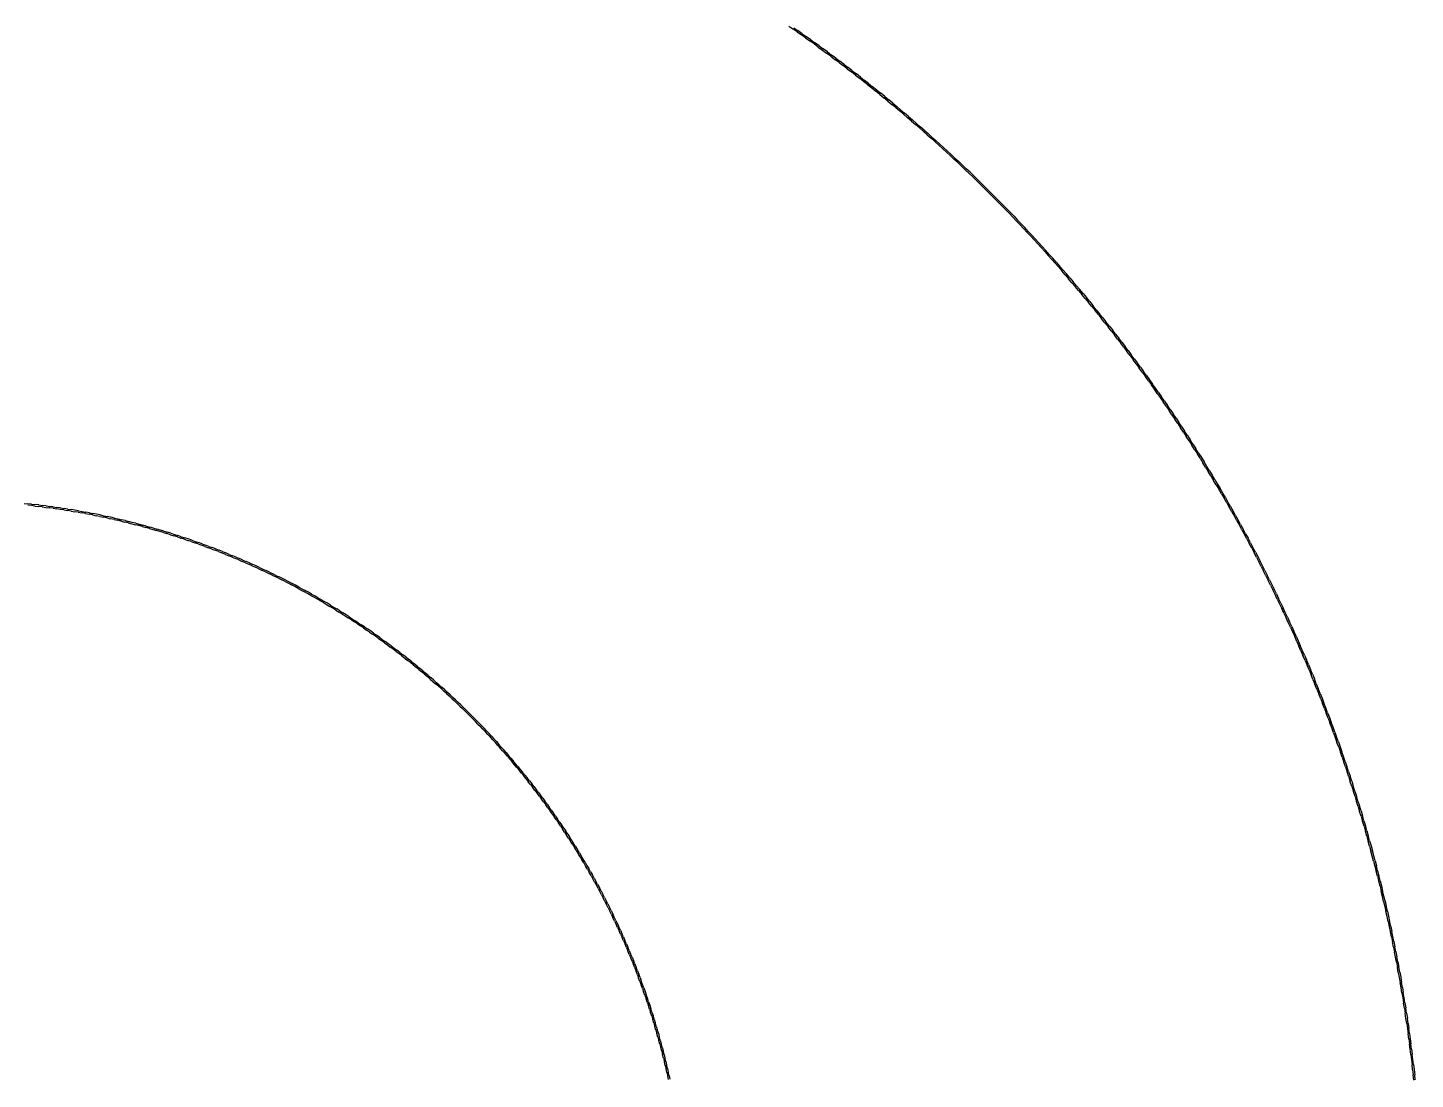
# Model space of a CAD drawing. Header units: metres. Extents: x 0.2 to 42.3, y 0.9 to 39.
# Drawn here: x 39.073 to 39.828, y 21.714 to 22.286 of the extents above; entities that cross this region are included whole.
import ezdxf

# ---------------------------------------------------------------- set-up
doc = ezdxf.new("R2010")
doc.units = ezdxf.units.M
doc.layers.add('BSA_MATERIAL_SECTION', color=7, linetype='Continuous')

msp = doc.modelspace()

# ---------------------------------------------------------------- linework, layer by layer
at = {"layer": 'BSA_MATERIAL_SECTION'}
for p, q in [((39.48715, 22.28655), (39.48947, 22.28494)), ((39.49178, 22.28333), (39.48947, 22.28494)), ((39.48992, 22.2856), (39.49224, 22.28398)), ((39.49178, 22.28333), (39.49408, 22.2817)), ((39.49454, 22.28235), (39.49224, 22.28398)), ((39.49637, 22.28007), (39.49408, 22.2817)), ((39.49454, 22.28235), (39.49684, 22.28072)), ((39.49637, 22.28007), (39.49866, 22.27843)), ((39.49913, 22.27908), (39.49684, 22.28072)), ((39.50095, 22.27678), (39.49866, 22.27843)), ((39.49913, 22.27908), (39.50142, 22.27743)), ((39.50323, 22.27512), (39.50095, 22.27678)), ((39.5037, 22.27577), (39.50142, 22.27743)), ((39.50323, 22.27512), (39.5055, 22.27346)), ((39.5037, 22.27577), (39.50598, 22.2741)), ((39.5055, 22.27346), (39.50777, 22.27178)), ((39.50824, 22.27243), (39.50598, 22.2741)), ((39.50824, 22.27243), (39.51051, 22.27075)), ((39.51003, 22.27011), (39.50777, 22.27178)), ((39.51003, 22.27011), (39.51228, 22.26841)), ((39.51276, 22.26905), (39.51051, 22.27075)), ((39.51453, 22.26672), (39.51228, 22.26841)), ((39.51276, 22.26905), (39.51502, 22.26736)), ((39.51453, 22.26672), (39.51677, 22.26501)), ((39.51726, 22.26565), (39.51502, 22.26736)), ((39.51902, 22.2633), (39.51677, 22.26501)), ((39.51726, 22.26565), (39.5195, 22.26394)), ((39.51902, 22.2633), (39.52124, 22.26158)), ((39.52173, 22.26221), (39.5195, 22.26394)), ((39.52347, 22.25985), (39.52124, 22.26158)), ((39.52173, 22.26221), (39.52396, 22.26049)), ((39.52347, 22.25985), (39.52569, 22.25811)), ((39.52618, 22.25874), (39.52396, 22.26049)), ((39.5279, 22.25637), (39.52569, 22.25811)), ((39.52618, 22.25874), (39.5284, 22.257)), ((39.53011, 22.25462), (39.5279, 22.25637)), ((39.53061, 22.25524), (39.5284, 22.257)), ((39.53011, 22.25462), (39.53231, 22.25286)), ((39.53061, 22.25524), (39.53281, 22.25349)), ((39.53231, 22.25286), (39.5345, 22.25109)), ((39.53501, 22.25171), (39.53281, 22.25349)), ((39.53669, 22.24932), (39.5345, 22.25109)), ((39.53501, 22.25171), (39.5372, 22.24994)), ((39.53938, 22.24815), (39.5372, 22.24994)), ((39.53669, 22.24932), (39.53887, 22.24753)), ((39.54105, 22.24575), (39.53887, 22.24753)), ((39.53938, 22.24815), (39.54156, 22.24636)), ((39.54105, 22.24575), (39.54322, 22.24395)), ((39.54373, 22.24456), (39.54156, 22.24636)), ((39.54538, 22.24214), (39.54322, 22.24395)), ((39.54373, 22.24456), (39.5459, 22.24276)), ((39.54538, 22.24214), (39.54754, 22.24033)), ((39.54805, 22.24094), (39.5459, 22.24276)), ((39.54969, 22.23851), (39.54754, 22.24033)), ((39.54805, 22.24094), (39.55021, 22.23912)), ((39.54969, 22.23851), (39.55183, 22.23668)), ((39.55235, 22.23729), (39.55021, 22.23912)), ((39.55397, 22.23485), (39.55183, 22.23668)), ((39.55235, 22.23729), (39.55449, 22.23545)), ((39.55397, 22.23485), (39.5561, 22.233)), ((39.55662, 22.2336), (39.55449, 22.23545)), ((39.55823, 22.23115), (39.5561, 22.233)), ((39.55662, 22.2336), (39.55875, 22.23175)), ((39.55823, 22.23115), (39.56034, 22.22929)), ((39.56087, 22.22989), (39.55875, 22.23175)), ((39.56246, 22.22743), (39.56034, 22.22929)), ((39.56087, 22.22989), (39.56299, 22.22803)), ((39.56246, 22.22743), (39.56456, 22.22555)), ((39.56509, 22.22615), (39.56299, 22.22803)), ((39.56666, 22.22367), (39.56456, 22.22555)), ((39.56509, 22.22615), (39.56719, 22.22427)), ((39.56666, 22.22367), (39.56875, 22.22178)), ((39.56928, 22.22237), (39.56719, 22.22427)), ((39.57083, 22.21989), (39.56875, 22.22178)), ((39.56928, 22.22237), (39.57137, 22.22048)), ((39.57083, 22.21989), (39.57291, 22.21798)), ((39.57345, 22.21857), (39.57137, 22.22048)), ((39.57498, 22.21608), (39.57291, 22.21798)), ((39.57345, 22.21857), (39.57553, 22.21666)), ((39.57498, 22.21608), (39.57705, 22.21416)), ((39.57759, 22.21474), (39.57553, 22.21666)), ((39.57911, 22.21224), (39.57705, 22.21416)), ((39.57759, 22.21474), (39.57965, 22.21282)), ((39.57911, 22.21224), (39.58115, 22.2103)), ((39.5817, 22.21088), (39.57965, 22.21282)), ((39.5832, 22.20836), (39.58115, 22.2103)), ((39.5817, 22.21088), (39.58375, 22.20894)), ((39.5832, 22.20836), (39.58524, 22.20641)), ((39.58579, 22.20699), (39.58375, 22.20894)), ((39.58727, 22.20447), (39.58524, 22.20641)), ((39.58579, 22.20699), (39.58783, 22.20504)), ((39.58727, 22.20447), (39.58929, 22.2025)), ((39.58985, 22.20307), (39.58783, 22.20504)), ((39.59131, 22.20054), (39.58929, 22.2025)), ((39.58985, 22.20307), (39.59187, 22.20111)), ((39.59131, 22.20054), (39.59332, 22.19856)), ((39.59388, 22.19913), (39.59187, 22.20111)), ((39.59532, 22.19658), (39.59332, 22.19856)), ((39.59388, 22.19913), (39.59589, 22.19715)), ((39.59788, 22.19515), (39.59589, 22.19715)), ((39.59532, 22.19658), (39.59732, 22.19459)), ((39.59931, 22.1926), (39.59732, 22.19459)), ((39.59788, 22.19515), (39.59988, 22.19316)), ((39.59931, 22.1926), (39.60129, 22.19059)), ((39.60186, 22.19115), (39.59988, 22.19316)), ((39.60326, 22.18858), (39.60129, 22.19059)), ((39.60186, 22.19115), (39.60384, 22.18914)), ((39.60326, 22.18858), (39.60523, 22.18656)), ((39.6058, 22.18712), (39.60384, 22.18914)), ((39.60719, 22.18454), (39.60523, 22.18656)), ((39.6058, 22.18712), (39.60777, 22.1851)), ((39.60719, 22.18454), (39.60914, 22.18251)), ((39.60972, 22.18306), (39.60777, 22.1851)), ((39.61109, 22.18048), (39.60914, 22.18251)), ((39.60972, 22.18306), (39.61167, 22.18103)), ((39.61109, 22.18048), (39.61303, 22.17843)), ((39.61361, 22.17898), (39.61167, 22.18103)), ((39.61496, 22.17638), (39.61303, 22.17843)), ((39.61361, 22.17898), (39.61555, 22.17693)), ((39.61688, 22.17432), (39.61496, 22.17638)), ((39.61747, 22.17486), (39.61555, 22.17693)), ((39.61688, 22.17432), (39.6188, 22.17226)), ((39.61747, 22.17486), (39.61939, 22.1728)), ((39.6188, 22.17226), (39.62071, 22.17018)), ((39.6213, 22.17072), (39.61939, 22.1728)), ((39.62262, 22.16811), (39.62071, 22.17018)), ((39.6213, 22.17072), (39.62321, 22.16865)), ((39.62262, 22.16811), (39.62451, 22.16602)), ((39.6251, 22.16656), (39.62321, 22.16865)), ((39.6264, 22.16393), (39.62451, 22.16602)), ((39.6251, 22.16656), (39.627, 22.16447)), ((39.6264, 22.16393), (39.62828, 22.16183)), ((39.62887, 22.16236), (39.627, 22.16447)), ((39.63015, 22.15973), (39.62828, 22.16183)), ((39.62887, 22.16236), (39.63075, 22.16026)), ((39.63015, 22.15973), (39.63202, 22.15761)), ((39.63262, 22.15814), (39.63075, 22.16026)), ((39.63388, 22.1555), (39.63202, 22.15761)), ((39.63262, 22.15814), (39.63448, 22.15603)), ((39.63388, 22.1555), (39.63573, 22.15337)), ((39.63633, 22.1539), (39.63448, 22.15603)), ((39.63757, 22.15124), (39.63573, 22.15337)), ((39.63633, 22.1539), (39.63818, 22.15177)), ((39.64001, 22.14962), (39.63818, 22.15177)), ((39.63757, 22.15124), (39.63941, 22.1491)), ((39.64124, 22.14696), (39.63941, 22.1491)), ((39.64001, 22.14962), (39.64185, 22.14748)), ((39.64124, 22.14696), (39.64305, 22.14481)), ((39.64367, 22.14533), (39.64185, 22.14748)), ((39.64487, 22.14266), (39.64305, 22.14481)), ((39.64367, 22.14533), (39.64548, 22.14317)), ((39.64487, 22.14266), (39.64667, 22.14049)), ((39.64729, 22.141), (39.64548, 22.14317)), ((39.64847, 22.13832), (39.64667, 22.14049)), ((39.64729, 22.141), (39.64909, 22.13883)), ((39.64847, 22.13832), (39.65026, 22.13615)), ((39.65088, 22.13665), (39.64909, 22.13883)), ((39.65088, 22.13665), (39.65267, 22.13447)), ((39.65205, 22.13397), (39.65026, 22.13615)), ((39.65205, 22.13397), (39.65382, 22.13178)), ((39.65444, 22.13228), (39.65267, 22.13447)), ((39.65559, 22.12958), (39.65382, 22.13178)), ((39.65444, 22.13228), (39.65621, 22.13008)), ((39.65559, 22.12958), (39.65735, 22.12738)), ((39.65797, 22.12788), (39.65621, 22.13008)), ((39.6591, 22.12518), (39.65735, 22.12738)), ((39.65797, 22.12788), (39.65973, 22.12567)), ((39.6591, 22.12518), (39.66084, 22.12296)), ((39.66147, 22.12345), (39.65973, 22.12567)), ((39.66258, 22.12074), (39.66084, 22.12296)), ((39.66147, 22.12345), (39.66321, 22.12124)), ((39.66258, 22.12074), (39.66431, 22.11852)), ((39.66494, 22.11901), (39.66321, 22.12124)), ((39.66603, 22.11629), (39.66431, 22.11852)), ((39.66494, 22.11901), (39.66666, 22.11678)), ((39.66603, 22.11629), (39.66774, 22.11405)), ((39.66837, 22.11453), (39.66666, 22.11678)), ((39.66945, 22.11181), (39.66774, 22.11405)), ((39.66837, 22.11453), (39.67009, 22.11229)), ((39.66945, 22.11181), (39.67114, 22.10955)), ((39.67178, 22.11004), (39.67009, 22.11229)), ((39.67283, 22.1073), (39.67114, 22.10955)), ((39.67178, 22.11004), (39.67347, 22.10778)), ((39.67283, 22.1073), (39.67451, 22.10504)), ((39.67515, 22.10551), (39.67347, 22.10778)), ((39.67619, 22.10277), (39.67451, 22.10504)), ((39.67515, 22.10551), (39.67683, 22.10325)), ((39.67619, 22.10277), (39.67785, 22.1005)), ((39.67849, 22.10097), (39.67683, 22.10325)), ((39.67951, 22.09822), (39.67785, 22.1005)), ((39.67849, 22.10097), (39.68016, 22.09869)), ((39.67951, 22.09822), (39.68115, 22.09593)), ((39.6818, 22.0964), (39.68016, 22.09869)), ((39.6828, 22.09365), (39.68115, 22.09593)), ((39.6818, 22.0964), (39.68345, 22.09411)), ((39.6828, 22.09365), (39.68443, 22.09135)), ((39.68345, 22.09411), (39.68508, 22.09181)), ((39.68606, 22.08905), (39.68443, 22.09135)), ((39.68671, 22.08951), (39.68508, 22.09181)), ((39.68767, 22.08674), (39.68606, 22.08905)), ((39.68832, 22.0872), (39.68671, 22.08951)), ((39.68767, 22.08674), (39.68928, 22.08443)), ((39.68832, 22.0872), (39.68994, 22.08488)), ((39.68928, 22.08443), (39.69088, 22.08211)), ((39.69154, 22.08256), (39.68994, 22.08488)), ((39.69247, 22.07978), (39.69088, 22.08211)), ((39.69154, 22.08256), (39.69313, 22.08023)), ((39.69247, 22.07978), (39.69405, 22.07745)), ((39.69472, 22.0779), (39.69313, 22.08023)), ((39.69563, 22.07512), (39.69405, 22.07745)), ((39.69472, 22.0779), (39.6963, 22.07556)), ((39.69563, 22.07512), (39.6972, 22.07277)), ((39.69786, 22.07322), (39.6963, 22.07556)), ((39.69876, 22.07043), (39.6972, 22.07277)), ((39.69786, 22.07322), (39.69943, 22.07087)), ((39.69876, 22.07043), (39.70031, 22.06807)), ((39.70097, 22.06851), (39.69943, 22.07087)), ((39.70185, 22.06572), (39.70031, 22.06807)), ((39.70097, 22.06851), (39.70252, 22.06616)), ((39.70185, 22.06572), (39.70338, 22.06335)), ((39.70405, 22.06379), (39.70252, 22.06616)), ((39.70491, 22.06099), (39.70338, 22.06335)), ((39.70405, 22.06379), (39.70559, 22.06142)), ((39.7071, 22.05904), (39.70559, 22.06142)), ((39.70491, 22.06099), (39.70643, 22.05861)), ((39.70794, 22.05623), (39.70643, 22.05861)), ((39.7071, 22.05904), (39.70862, 22.05666)), ((39.70794, 22.05623), (39.70944, 22.05385)), ((39.71011, 22.05427), (39.70862, 22.05666)), ((39.71093, 22.05146), (39.70944, 22.05385)), ((39.71011, 22.05427), (39.71161, 22.05188)), ((39.71093, 22.05146), (39.71241, 22.04906)), ((39.71161, 22.05188), (39.71309, 22.04948)), ((39.71389, 22.04666), (39.71241, 22.04906)), ((39.71458, 22.04708), (39.71309, 22.04948)), ((39.71389, 22.04666), (39.71536, 22.04426)), ((39.71604, 22.04467), (39.71458, 22.04708)), ((39.71682, 22.04185), (39.71536, 22.04426)), ((39.71604, 22.04467), (39.7175, 22.04226)), ((39.71682, 22.04185), (39.71826, 22.03943)), ((39.71895, 22.03984), (39.7175, 22.04226)), ((39.71971, 22.03701), (39.71826, 22.03943)), ((39.71895, 22.03984), (39.7204, 22.03742)), ((39.71971, 22.03701), (39.72114, 22.03458)), ((39.7204, 22.03742), (39.72183, 22.03499)), ((39.72257, 22.03216), (39.72114, 22.03458)), ((39.72326, 22.03256), (39.72183, 22.03499)), ((39.72257, 22.03216), (39.72398, 22.02972)), ((39.72467, 22.03012), (39.72326, 22.03256)), ((39.07134, 22.02693), (39.07331, 22.02672)), ((39.0752, 22.02572), (39.07323, 22.02593)), ((39.07529, 22.02652), (39.07331, 22.02672)), ((39.07717, 22.0255), (39.0752, 22.02572)), ((39.07529, 22.02652), (39.07727, 22.02629)), ((39.07717, 22.0255), (39.07915, 22.02527)), ((39.07924, 22.02606), (39.07727, 22.02629)), ((39.08111, 22.02502), (39.07915, 22.02527)), ((39.07924, 22.02606), (39.08121, 22.02582)), ((39.08111, 22.02502), (39.08308, 22.02478)), ((39.08319, 22.02557), (39.08121, 22.02582)), ((39.08308, 22.02478), (39.08505, 22.02451)), ((39.08319, 22.02557), (39.08516, 22.0253)), ((39.08702, 22.02425), (39.08505, 22.02451)), ((39.08713, 22.02504), (39.08516, 22.0253)), ((39.08702, 22.02425), (39.08898, 22.02396)), ((39.08713, 22.02504), (39.0891, 22.02475)), ((39.09094, 22.02368), (39.08898, 22.02396)), ((39.09106, 22.02447), (39.0891, 22.02475)), ((39.09291, 22.02337), (39.09094, 22.02368)), ((39.09106, 22.02447), (39.09303, 22.02416)), ((39.09291, 22.02337), (39.09487, 22.02307)), ((39.09499, 22.02386), (39.09303, 22.02416)), ((39.09499, 22.02386), (39.09695, 22.02353)), ((39.09892, 22.02321), (39.09695, 22.02353)), ((39.72539, 22.02728), (39.72398, 22.02972)), ((39.72467, 22.03012), (39.72608, 22.02768)), ((39.72539, 22.02728), (39.72679, 22.02483)), ((39.72748, 22.02523), (39.72608, 22.02768)), ((39.72818, 22.02238), (39.72679, 22.02483)), ((39.72748, 22.02523), (39.72888, 22.02278)), ((39.09682, 22.02274), (39.09487, 22.02307)), ((39.09682, 22.02274), (39.09878, 22.02242)), ((39.10074, 22.02207), (39.09878, 22.02242)), ((39.10087, 22.02286), (39.09892, 22.02321)), ((39.10074, 22.02207), (39.10269, 22.02173)), ((39.10087, 22.02286), (39.10283, 22.02252)), ((39.10464, 22.02137), (39.10269, 22.02173)), ((39.10283, 22.02252), (39.10479, 22.02216)), ((39.10464, 22.02137), (39.10659, 22.02101)), ((39.10674, 22.02179), (39.10479, 22.02216)), ((39.10854, 22.02062), (39.10659, 22.02101)), ((39.10674, 22.02179), (39.10869, 22.02141)), ((39.10854, 22.02062), (39.11049, 22.02024)), ((39.11064, 22.02103), (39.10869, 22.02141)), ((39.11243, 22.01984), (39.11049, 22.02024)), ((39.11259, 22.02062), (39.11064, 22.02103)), ((39.11243, 22.01984), (39.11437, 22.01944)), ((39.11259, 22.02062), (39.11454, 22.02022)), ((39.11631, 22.01902), (39.11437, 22.01944)), ((39.11454, 22.02022), (39.11648, 22.0198)), ((39.11631, 22.01902), (39.11825, 22.0186)), ((39.11843, 22.01938), (39.11648, 22.0198)), ((39.12019, 22.01816), (39.11825, 22.0186)), ((39.12036, 22.01894), (39.11843, 22.01938)), ((39.12019, 22.01816), (39.12212, 22.01772)), ((39.12036, 22.01894), (39.1223, 22.01849)), ((39.12405, 22.01726), (39.12212, 22.01772)), ((39.1223, 22.01849), (39.12424, 22.01803)), ((39.12405, 22.01726), (39.12598, 22.0168)), ((39.12617, 22.01757), (39.12424, 22.01803)), ((39.12791, 22.01632), (39.12598, 22.0168)), ((39.12617, 22.01757), (39.1281, 22.01709)), ((39.12791, 22.01632), (39.12983, 22.01584)), ((39.13003, 22.01662), (39.1281, 22.01709)), ((39.12983, 22.01584), (39.13175, 22.01534)), ((39.13196, 22.01612), (39.13003, 22.01662)), ((39.13196, 22.01612), (39.13388, 22.01562)), ((39.72818, 22.02238), (39.72956, 22.01992)), ((39.73026, 22.02031), (39.72888, 22.02278)), ((39.73093, 22.01747), (39.72956, 22.01992)), ((39.73026, 22.02031), (39.73163, 22.01785)), ((39.73093, 22.01747), (39.73229, 22.015)), ((39.73299, 22.01538), (39.73163, 22.01785)), ((39.13368, 22.01484), (39.13175, 22.01534)), ((39.13559, 22.01433), (39.13368, 22.01484)), ((39.13388, 22.01562), (39.1358, 22.0151)), ((39.13559, 22.01433), (39.13751, 22.01381)), ((39.13772, 22.01458), (39.1358, 22.0151)), ((39.13942, 22.01327), (39.13751, 22.01381)), ((39.13772, 22.01458), (39.13963, 22.01405)), ((39.13942, 22.01327), (39.14133, 22.01274)), ((39.14155, 22.01351), (39.13963, 22.01405)), ((39.14133, 22.01274), (39.14323, 22.01218)), ((39.14155, 22.01351), (39.14346, 22.01295)), ((39.14514, 22.01163), (39.14323, 22.01218)), ((39.14537, 22.0124), (39.14346, 22.01295)), ((39.14704, 22.01106), (39.14514, 22.01163)), ((39.14727, 22.01182), (39.14537, 22.0124)), ((39.14704, 22.01106), (39.14894, 22.01048)), ((39.14727, 22.01182), (39.14917, 22.01125)), ((39.15083, 22.00989), (39.14894, 22.01048)), ((39.15107, 22.01065), (39.14917, 22.01125)), ((39.15083, 22.00989), (39.15273, 22.0093)), ((39.15107, 22.01065), (39.15297, 22.01006)), ((39.15461, 22.00869), (39.15273, 22.0093)), ((39.15297, 22.01006), (39.15486, 22.00945)), ((39.15461, 22.00869), (39.1565, 22.00807)), ((39.15675, 22.00883), (39.15486, 22.00945)), ((39.15675, 22.00883), (39.15864, 22.0082)), ((39.16052, 22.00757), (39.15864, 22.0082)), ((39.73365, 22.01253), (39.73229, 22.015)), ((39.73299, 22.01538), (39.73436, 22.01291)), ((39.73365, 22.01253), (39.735, 22.01005)), ((39.7357, 22.01043), (39.73436, 22.01291)), ((39.73634, 22.00758), (39.735, 22.01005)), ((39.7357, 22.01043), (39.73704, 22.00795)), ((39.15838, 22.00744), (39.1565, 22.00807)), ((39.15838, 22.00744), (39.16027, 22.00681)), ((39.16214, 22.00617), (39.16027, 22.00681)), ((39.1624, 22.00692), (39.16052, 22.00757)), ((39.16214, 22.00617), (39.16402, 22.00552)), ((39.1624, 22.00692), (39.16428, 22.00627)), ((39.16588, 22.00485), (39.16402, 22.00552)), ((39.16428, 22.00627), (39.16615, 22.0056)), ((39.16588, 22.00485), (39.16775, 22.00418)), ((39.16803, 22.00493), (39.16615, 22.0056)), ((39.16962, 22.0035), (39.16775, 22.00418)), ((39.16803, 22.00493), (39.16989, 22.00425)), ((39.16962, 22.0035), (39.17148, 22.00281)), ((39.17176, 22.00356), (39.16989, 22.00425)), ((39.17333, 22.00211), (39.17148, 22.00281)), ((39.17176, 22.00356), (39.17362, 22.00285)), ((39.17333, 22.00211), (39.17519, 22.0014)), ((39.17548, 22.00215), (39.17362, 22.00285)), ((39.17704, 22.00068), (39.17519, 22.0014)), ((39.17548, 22.00215), (39.17733, 22.00142)), ((39.17704, 22.00068), (39.17888, 21.99996)), ((39.17918, 22.0007), (39.17733, 22.00142)), ((39.17918, 22.0007), (39.18102, 21.99996)), ((39.73634, 22.00758), (39.73766, 22.00509)), ((39.73837, 22.00547), (39.73704, 22.00795)), ((39.73899, 22.0026), (39.73766, 22.00509)), ((39.73837, 22.00547), (39.7397, 22.00298)), ((39.73899, 22.0026), (39.7403, 22.00011)), ((39.741, 22.00048), (39.7397, 22.00298)), ((39.18072, 21.99922), (39.17888, 21.99996)), ((39.18072, 21.99922), (39.18257, 21.99847)), ((39.18287, 21.99921), (39.18102, 21.99996)), ((39.1844, 21.99771), (39.18257, 21.99847)), ((39.18287, 21.99921), (39.1847, 21.99845)), ((39.1844, 21.99771), (39.18623, 21.99696)), ((39.18654, 21.99769), (39.1847, 21.99845)), ((39.18806, 21.99618), (39.18623, 21.99696)), ((39.18654, 21.99769), (39.18837, 21.99691)), ((39.18806, 21.99618), (39.18988, 21.9954)), ((39.1902, 21.99613), (39.18837, 21.99691)), ((39.1917, 21.9946), (39.18988, 21.9954)), ((39.1902, 21.99613), (39.19202, 21.99534)), ((39.1917, 21.9946), (39.19352, 21.99381)), ((39.19384, 21.99454), (39.19202, 21.99534)), ((39.19533, 21.99299), (39.19352, 21.99381)), ((39.19384, 21.99454), (39.19566, 21.99372)), ((39.19747, 21.99291), (39.19566, 21.99372)), ((39.7416, 21.99761), (39.7403, 22.00011)), ((39.741, 22.00048), (39.74231, 21.99798)), ((39.7416, 21.99761), (39.74289, 21.99511)), ((39.74231, 21.99798), (39.7436, 21.99547)), ((39.74418, 21.9926), (39.74289, 21.99511)), ((39.7449, 21.99296), (39.7436, 21.99547)), ((39.19533, 21.99299), (39.19714, 21.99218)), ((39.19894, 21.99135), (39.19714, 21.99218)), ((39.19928, 21.99208), (39.19747, 21.99291)), ((39.19894, 21.99135), (39.20074, 21.99052)), ((39.19928, 21.99208), (39.20108, 21.99124)), ((39.20254, 21.98967), (39.20074, 21.99052)), ((39.20108, 21.99124), (39.20288, 21.99039)), ((39.20254, 21.98967), (39.20433, 21.98882)), ((39.20467, 21.98954), (39.20288, 21.99039)), ((39.20611, 21.98795), (39.20433, 21.98882)), ((39.20467, 21.98954), (39.20646, 21.98867)), ((39.20611, 21.98795), (39.2079, 21.98708)), ((39.20825, 21.9878), (39.20646, 21.98867)), ((39.20967, 21.9862), (39.2079, 21.98708)), ((39.20825, 21.9878), (39.21003, 21.98692)), ((39.20967, 21.9862), (39.21145, 21.98531)), ((39.21181, 21.98603), (39.21003, 21.98692)), ((39.21358, 21.98512), (39.21181, 21.98603)), ((39.74418, 21.9926), (39.74545, 21.99009)), ((39.74617, 21.99045), (39.7449, 21.99296)), ((39.74673, 21.98757), (39.74545, 21.99009)), ((39.74617, 21.99045), (39.74744, 21.98793)), ((39.74673, 21.98757), (39.74798, 21.98505)), ((39.7487, 21.98541), (39.74744, 21.98793)), ((39.21322, 21.98441), (39.21145, 21.98531)), ((39.21322, 21.98441), (39.21498, 21.98351)), ((39.21358, 21.98512), (39.21535, 21.98422)), ((39.21498, 21.98351), (39.21674, 21.98259)), ((39.21535, 21.98422), (39.21711, 21.9833)), ((39.2185, 21.98167), (39.21674, 21.98259)), ((39.21888, 21.98238), (39.21711, 21.9833)), ((39.22025, 21.98073), (39.2185, 21.98167)), ((39.22063, 21.98144), (39.21888, 21.98238)), ((39.22025, 21.98073), (39.222, 21.97979)), ((39.22063, 21.98144), (39.22238, 21.9805)), ((39.222, 21.97979), (39.22374, 21.97884)), ((39.22238, 21.9805), (39.22412, 21.97954)), ((39.22548, 21.97788), (39.22374, 21.97884)), ((39.22587, 21.97858), (39.22412, 21.97954)), ((39.2276, 21.97761), (39.22587, 21.97858)), ((39.74924, 21.98253), (39.74798, 21.98505)), ((39.7487, 21.98541), (39.74995, 21.98288)), ((39.74924, 21.98253), (39.75047, 21.97999)), ((39.74995, 21.98288), (39.75119, 21.98035)), ((39.75171, 21.97746), (39.75047, 21.97999)), ((39.75243, 21.97781), (39.75119, 21.98035)), ((39.22721, 21.97691), (39.22548, 21.97788)), ((39.22721, 21.97691), (39.22894, 21.97594)), ((39.2276, 21.97761), (39.22933, 21.97663)), ((39.22894, 21.97594), (39.23066, 21.97495)), ((39.23106, 21.97564), (39.22933, 21.97663)), ((39.23238, 21.97396), (39.23066, 21.97495)), ((39.23106, 21.97564), (39.23278, 21.97465)), ((39.23409, 21.97295), (39.23238, 21.97396)), ((39.23278, 21.97465), (39.23449, 21.97364)), ((39.23409, 21.97295), (39.2358, 21.97195)), ((39.23621, 21.97264), (39.23449, 21.97364)), ((39.2358, 21.97195), (39.2375, 21.97092)), ((39.23791, 21.97161), (39.23621, 21.97264)), ((39.2392, 21.9699), (39.2375, 21.97092)), ((39.23791, 21.97161), (39.23961, 21.97058)), ((39.23961, 21.97058), (39.24131, 21.96954)), ((39.75293, 21.97492), (39.75171, 21.97746)), ((39.75243, 21.97781), (39.75365, 21.97527)), ((39.75293, 21.97492), (39.75415, 21.97238)), ((39.75487, 21.97273), (39.75365, 21.97527)), ((39.75415, 21.97238), (39.75535, 21.96983)), ((39.75487, 21.97273), (39.75607, 21.97017)), ((39.24089, 21.96886), (39.2392, 21.9699)), ((39.24089, 21.96886), (39.24258, 21.96782)), ((39.243, 21.9685), (39.24131, 21.96954)), ((39.24426, 21.96676), (39.24258, 21.96782)), ((39.243, 21.9685), (39.24468, 21.96744)), ((39.24426, 21.96676), (39.24594, 21.96571)), ((39.24637, 21.96638), (39.24468, 21.96744)), ((39.24594, 21.96571), (39.24761, 21.96463)), ((39.24804, 21.96531), (39.24637, 21.96638)), ((39.24928, 21.96356), (39.24761, 21.96463)), ((39.24804, 21.96531), (39.24971, 21.96423)), ((39.24928, 21.96356), (39.25093, 21.96247)), ((39.24971, 21.96423), (39.25137, 21.96314)), ((39.25303, 21.96205), (39.25137, 21.96314)), ((39.75655, 21.96728), (39.75535, 21.96983)), ((39.75727, 21.96762), (39.75607, 21.97017)), ((39.75655, 21.96728), (39.75773, 21.96473)), ((39.75846, 21.96506), (39.75727, 21.96762)), ((39.75891, 21.96217), (39.75773, 21.96473)), ((39.75846, 21.96506), (39.75964, 21.9625)), ((39.25259, 21.96138), (39.25093, 21.96247)), ((39.25259, 21.96138), (39.25424, 21.96027)), ((39.25303, 21.96205), (39.25468, 21.96094)), ((39.25589, 21.95917), (39.25424, 21.96027)), ((39.25634, 21.95983), (39.25468, 21.96094)), ((39.25589, 21.95917), (39.25752, 21.95804)), ((39.25634, 21.95983), (39.25797, 21.9587)), ((39.25916, 21.95692), (39.25752, 21.95804)), ((39.25961, 21.95758), (39.25797, 21.9587)), ((39.25916, 21.95692), (39.26078, 21.95578)), ((39.26124, 21.95644), (39.25961, 21.95758)), ((39.26241, 21.95464), (39.26078, 21.95578)), ((39.26124, 21.95644), (39.26287, 21.95529)), ((39.76008, 21.9596), (39.75891, 21.96217)), ((39.76081, 21.95994), (39.75964, 21.9625)), ((39.76008, 21.9596), (39.76124, 21.95704)), ((39.76081, 21.95994), (39.76197, 21.95737)), ((39.76124, 21.95704), (39.76239, 21.95447)), ((39.76312, 21.95479), (39.76197, 21.95737)), ((39.26402, 21.95349), (39.26241, 21.95464)), ((39.26449, 21.95414), (39.26287, 21.95529)), ((39.26402, 21.95349), (39.26563, 21.95233)), ((39.26449, 21.95414), (39.2661, 21.95298)), ((39.26724, 21.95116), (39.26563, 21.95233)), ((39.2661, 21.95298), (39.26771, 21.95181)), ((39.26724, 21.95116), (39.26884, 21.94999)), ((39.26931, 21.95063), (39.26771, 21.95181)), ((39.26884, 21.94999), (39.27043, 21.9488)), ((39.27091, 21.94944), (39.26931, 21.95063)), ((39.27202, 21.94762), (39.27043, 21.9488)), ((39.27091, 21.94944), (39.2725, 21.94825)), ((39.2725, 21.94825), (39.27408, 21.94705)), ((39.76354, 21.95189), (39.76239, 21.95447)), ((39.76312, 21.95479), (39.76427, 21.95221)), ((39.76354, 21.95189), (39.76466, 21.94931)), ((39.76427, 21.95221), (39.7654, 21.94963)), ((39.76579, 21.94673), (39.76466, 21.94931)), ((39.76653, 21.94705), (39.7654, 21.94963)), ((39.2736, 21.94641), (39.27202, 21.94762)), ((39.2736, 21.94641), (39.27518, 21.94521)), ((39.27566, 21.94584), (39.27408, 21.94705)), ((39.27674, 21.94399), (39.27518, 21.94521)), ((39.27566, 21.94584), (39.27723, 21.94462)), ((39.27674, 21.94399), (39.27831, 21.94277)), ((39.2788, 21.9434), (39.27723, 21.94462)), ((39.27831, 21.94277), (39.27986, 21.94154)), ((39.2788, 21.9434), (39.28036, 21.94217)), ((39.28142, 21.94031), (39.27986, 21.94154)), ((39.28192, 21.94093), (39.28036, 21.94217)), ((39.28296, 21.93906), (39.28142, 21.94031)), ((39.28192, 21.94093), (39.28346, 21.93968)), ((39.76579, 21.94673), (39.7669, 21.94414)), ((39.76764, 21.94445), (39.76653, 21.94705)), ((39.76801, 21.94155), (39.7669, 21.94414)), ((39.76764, 21.94445), (39.76875, 21.94186)), ((39.76801, 21.94155), (39.7691, 21.93895)), ((39.76984, 21.93926), (39.76875, 21.94186)), ((39.28296, 21.93906), (39.2845, 21.93781)), ((39.28501, 21.93843), (39.28346, 21.93968)), ((39.28603, 21.93654), (39.2845, 21.93781)), ((39.28501, 21.93843), (39.28654, 21.93716)), ((39.28603, 21.93654), (39.28756, 21.93528)), ((39.28807, 21.93589), (39.28654, 21.93716)), ((39.28907, 21.934), (39.28756, 21.93528)), ((39.28807, 21.93589), (39.28959, 21.93461)), ((39.28907, 21.934), (39.29059, 21.93272)), ((39.29111, 21.93333), (39.28959, 21.93461)), ((39.2921, 21.93142), (39.29059, 21.93272)), ((39.29111, 21.93333), (39.29262, 21.93203)), ((39.7702, 21.93635), (39.7691, 21.93895)), ((39.76984, 21.93926), (39.77094, 21.93666)), ((39.7702, 21.93635), (39.77127, 21.93375)), ((39.77201, 21.93405), (39.77094, 21.93666)), ((39.77234, 21.93114), (39.77127, 21.93375)), ((39.77201, 21.93405), (39.77308, 21.93145)), ((39.2921, 21.93142), (39.2936, 21.93013)), ((39.29412, 21.93073), (39.29262, 21.93203)), ((39.2936, 21.93013), (39.29509, 21.92882)), ((39.29412, 21.93073), (39.29562, 21.92942)), ((39.29658, 21.92751), (39.29509, 21.92882)), ((39.29711, 21.92811), (39.29562, 21.92942)), ((39.29806, 21.92618), (39.29658, 21.92751)), ((39.29711, 21.92811), (39.29859, 21.92678)), ((39.29806, 21.92618), (39.29954, 21.92486)), ((39.30007, 21.92545), (39.29859, 21.92678)), ((39.30007, 21.92545), (39.30154, 21.92411)), ((39.77234, 21.93114), (39.7734, 21.92853)), ((39.77414, 21.92883), (39.77308, 21.93145)), ((39.77445, 21.92592), (39.7734, 21.92853)), ((39.77414, 21.92883), (39.7752, 21.92622)), ((39.77445, 21.92592), (39.77549, 21.9233)), ((39.77624, 21.92359), (39.7752, 21.92622)), ((39.301, 21.92352), (39.29954, 21.92486)), ((39.301, 21.92352), (39.30247, 21.92218)), ((39.30301, 21.92277), (39.30154, 21.92411)), ((39.30392, 21.92083), (39.30247, 21.92218)), ((39.30301, 21.92277), (39.30446, 21.92141)), ((39.30392, 21.92083), (39.30537, 21.91948)), ((39.30592, 21.92006), (39.30446, 21.92141)), ((39.3068, 21.91811), (39.30537, 21.91948)), ((39.30592, 21.92006), (39.30736, 21.91869)), ((39.3068, 21.91811), (39.30824, 21.91674)), ((39.3088, 21.91732), (39.30736, 21.91869)), ((39.77653, 21.92068), (39.77549, 21.9233)), ((39.77624, 21.92359), (39.77727, 21.92097)), ((39.77653, 21.92068), (39.77755, 21.91805)), ((39.77727, 21.92097), (39.77829, 21.91834)), ((39.77857, 21.91543), (39.77755, 21.91805)), ((39.77931, 21.91571), (39.77829, 21.91834)), ((39.30824, 21.91674), (39.30967, 21.91536)), ((39.3088, 21.91732), (39.31022, 21.91593)), ((39.31109, 21.91398), (39.30967, 21.91536)), ((39.31165, 21.91455), (39.31022, 21.91593)), ((39.3125, 21.91258), (39.31109, 21.91398)), ((39.31165, 21.91455), (39.31306, 21.91315)), ((39.3125, 21.91258), (39.31391, 21.91118)), ((39.31448, 21.91175), (39.31306, 21.91315)), ((39.31391, 21.91118), (39.31531, 21.90977)), ((39.31448, 21.91175), (39.31588, 21.91034)), ((39.31727, 21.90892), (39.31588, 21.91034)), ((39.77857, 21.91543), (39.77956, 21.91279)), ((39.78031, 21.91308), (39.77931, 21.91571)), ((39.78056, 21.91016), (39.77956, 21.91279)), ((39.78031, 21.91308), (39.78131, 21.91044)), ((39.78056, 21.91016), (39.78155, 21.90752)), ((39.78131, 21.91044), (39.7823, 21.90779)), ((39.3167, 21.90836), (39.31531, 21.90977)), ((39.31808, 21.90694), (39.3167, 21.90836)), ((39.31727, 21.90892), (39.31866, 21.9075)), ((39.31808, 21.90694), (39.31947, 21.90552)), ((39.32004, 21.90607), (39.31866, 21.9075)), ((39.32083, 21.90408), (39.31947, 21.90552)), ((39.32004, 21.90607), (39.32141, 21.90463)), ((39.32083, 21.90408), (39.3222, 21.90264)), ((39.32279, 21.90319), (39.32141, 21.90463)), ((39.32356, 21.90119), (39.3222, 21.90264)), ((39.32279, 21.90319), (39.32414, 21.90173)), ((39.78253, 21.90487), (39.78155, 21.90752)), ((39.78328, 21.90515), (39.7823, 21.90779)), ((39.78349, 21.90223), (39.78253, 21.90487)), ((39.78424, 21.9025), (39.78328, 21.90515)), ((39.32356, 21.90119), (39.32491, 21.89974)), ((39.3255, 21.90028), (39.32414, 21.90173)), ((39.32625, 21.89827), (39.32491, 21.89974)), ((39.3255, 21.90028), (39.32684, 21.89881)), ((39.32625, 21.89827), (39.32759, 21.89681)), ((39.32818, 21.89735), (39.32684, 21.89881)), ((39.32891, 21.89533), (39.32759, 21.89681)), ((39.32818, 21.89735), (39.32951, 21.89587)), ((39.32891, 21.89533), (39.33024, 21.89385)), ((39.33083, 21.89438), (39.32951, 21.89587)), ((39.78349, 21.90223), (39.78445, 21.89958)), ((39.78424, 21.9025), (39.78521, 21.89985)), ((39.78445, 21.89958), (39.7854, 21.89692)), ((39.78615, 21.89719), (39.78521, 21.89985)), ((39.78634, 21.89427), (39.7854, 21.89692)), ((39.78615, 21.89719), (39.7871, 21.89453)), ((39.33155, 21.89236), (39.33024, 21.89385)), ((39.33083, 21.89438), (39.33215, 21.89289)), ((39.33155, 21.89236), (39.33286, 21.89087)), ((39.33346, 21.8914), (39.33215, 21.89289)), ((39.33415, 21.88937), (39.33286, 21.89087)), ((39.33346, 21.8914), (39.33476, 21.88989)), ((39.33415, 21.88937), (39.33545, 21.88786)), ((39.33605, 21.88838), (39.33476, 21.88989)), ((39.33545, 21.88786), (39.33672, 21.88635)), ((39.33605, 21.88838), (39.33734, 21.88686)), ((39.78634, 21.89427), (39.78727, 21.89161)), ((39.7871, 21.89453), (39.78802, 21.89187)), ((39.78819, 21.88895), (39.78727, 21.89161)), ((39.78895, 21.88921), (39.78802, 21.89187)), ((39.78819, 21.88895), (39.7891, 21.88628)), ((39.78985, 21.88654), (39.78895, 21.88921)), ((39.338, 21.88483), (39.33672, 21.88635)), ((39.33862, 21.88534), (39.33734, 21.88686)), ((39.33927, 21.8833), (39.338, 21.88483)), ((39.33989, 21.88381), (39.33862, 21.88534)), ((39.33927, 21.8833), (39.34053, 21.88177)), ((39.33989, 21.88381), (39.34115, 21.88228)), ((39.34178, 21.88023), (39.34053, 21.88177)), ((39.34115, 21.88228), (39.3424, 21.88073)), ((39.34178, 21.88023), (39.34303, 21.87869)), ((39.34366, 21.87919), (39.3424, 21.88073)), ((39.79, 21.88361), (39.7891, 21.88628)), ((39.78985, 21.88654), (39.79076, 21.88387)), ((39.79, 21.88361), (39.79089, 21.88094)), ((39.79165, 21.88119), (39.79076, 21.88387)), ((39.79178, 21.87826), (39.79089, 21.88094)), ((39.79165, 21.88119), (39.79254, 21.87851)), ((39.34427, 21.87713), (39.34303, 21.87869)), ((39.34366, 21.87919), (39.34489, 21.87763)), ((39.34427, 21.87713), (39.3455, 21.87558)), ((39.34613, 21.87608), (39.34489, 21.87763)), ((39.34672, 21.87401), (39.3455, 21.87558)), ((39.34613, 21.87608), (39.34735, 21.87451)), ((39.34672, 21.87401), (39.34794, 21.87245)), ((39.34857, 21.87294), (39.34735, 21.87451)), ((39.34914, 21.87087), (39.34794, 21.87245)), ((39.34857, 21.87294), (39.34978, 21.87135)), ((39.79178, 21.87826), (39.79265, 21.87558)), ((39.79341, 21.87583), (39.79254, 21.87851)), ((39.79352, 21.8729), (39.79265, 21.87558)), ((39.79341, 21.87583), (39.79428, 21.87315)), ((39.79352, 21.8729), (39.79437, 21.87022)), ((39.79513, 21.87046), (39.79428, 21.87315)), ((39.34914, 21.87087), (39.35034, 21.86929)), ((39.35098, 21.86977), (39.34978, 21.87135)), ((39.35153, 21.8677), (39.35034, 21.86929)), ((39.35098, 21.86977), (39.35217, 21.86818)), ((39.35153, 21.8677), (39.35272, 21.86611)), ((39.35336, 21.86659), (39.35217, 21.86818)), ((39.35389, 21.86451), (39.35272, 21.86611)), ((39.35336, 21.86659), (39.35453, 21.86498)), ((39.35571, 21.86338), (39.35453, 21.86498)), ((39.79522, 21.86753), (39.79437, 21.87022)), ((39.79513, 21.87046), (39.79598, 21.86777)), ((39.79522, 21.86753), (39.79605, 21.86484)), ((39.79681, 21.86507), (39.79598, 21.86777)), ((39.79688, 21.86214), (39.79605, 21.86484)), ((39.79681, 21.86507), (39.79764, 21.86238)), ((39.35389, 21.86451), (39.35506, 21.86291)), ((39.35621, 21.86129), (39.35506, 21.86291)), ((39.35571, 21.86338), (39.35686, 21.86176)), ((39.35621, 21.86129), (39.35737, 21.85968)), ((39.35802, 21.86014), (39.35686, 21.86176)), ((39.35851, 21.85806), (39.35737, 21.85968)), ((39.35802, 21.86014), (39.35916, 21.85852)), ((39.35851, 21.85806), (39.35965, 21.85643)), ((39.3603, 21.85689), (39.35916, 21.85852)), ((39.79688, 21.86214), (39.79769, 21.85945)), ((39.79846, 21.85968), (39.79764, 21.86238)), ((39.7985, 21.85675), (39.79769, 21.85945)), ((39.79846, 21.85968), (39.79927, 21.85698)), ((39.36077, 21.85479), (39.35965, 21.85643)), ((39.3603, 21.85689), (39.36143, 21.85525)), ((39.36077, 21.85479), (39.36189, 21.85316)), ((39.36256, 21.85361), (39.36143, 21.85525)), ((39.363, 21.85151), (39.36189, 21.85316)), ((39.36256, 21.85361), (39.36366, 21.85196)), ((39.363, 21.85151), (39.36411, 21.84986)), ((39.36477, 21.85031), (39.36366, 21.85196)), ((39.3652, 21.84821), (39.36411, 21.84986)), ((39.36477, 21.85031), (39.36586, 21.84865)), ((39.7985, 21.85675), (39.7993, 21.85405)), ((39.80006, 21.85427), (39.79927, 21.85698)), ((39.80009, 21.85134), (39.7993, 21.85405)), ((39.80006, 21.85427), (39.80086, 21.85156)), ((39.80009, 21.85134), (39.80086, 21.84863)), ((39.80163, 21.84885), (39.80086, 21.85156)), ((39.3652, 21.84821), (39.36629, 21.84655)), ((39.36696, 21.84698), (39.36586, 21.84865)), ((39.36736, 21.84488), (39.36629, 21.84655)), ((39.36696, 21.84698), (39.36803, 21.84531)), ((39.36736, 21.84488), (39.36843, 21.84321)), ((39.36911, 21.84364), (39.36803, 21.84531)), ((39.36949, 21.84153), (39.36843, 21.84321)), ((39.36911, 21.84364), (39.37017, 21.84196)), ((39.80164, 21.84592), (39.80086, 21.84863)), ((39.80163, 21.84885), (39.80241, 21.84614)), ((39.80164, 21.84592), (39.80239, 21.84321)), ((39.80315, 21.84049), (39.80239, 21.84321)), ((39.80316, 21.84342), (39.80241, 21.84614)), ((39.80316, 21.84342), (39.80392, 21.84071)), ((39.36949, 21.84153), (39.37055, 21.83985)), ((39.37123, 21.84027), (39.37017, 21.84196)), ((39.37159, 21.83816), (39.37055, 21.83985)), ((39.37123, 21.84027), (39.37227, 21.83858)), ((39.37159, 21.83816), (39.37263, 21.83647)), ((39.37331, 21.83689), (39.37227, 21.83858)), ((39.37365, 21.83477), (39.37263, 21.83647)), ((39.37331, 21.83689), (39.37434, 21.83518)), ((39.37365, 21.83477), (39.37467, 21.83307)), ((39.37536, 21.83348), (39.37434, 21.83518)), ((39.80315, 21.84049), (39.80388, 21.83777)), ((39.80462, 21.83505), (39.80388, 21.83777)), ((39.80392, 21.84071), (39.80465, 21.83798)), ((39.80533, 21.83233), (39.80462, 21.83505)), ((39.80539, 21.83526), (39.80465, 21.83798)), ((39.80611, 21.83253), (39.80539, 21.83526)), ((39.37568, 21.83136), (39.37467, 21.83307)), ((39.37637, 21.83177), (39.37536, 21.83348)), ((39.37568, 21.83136), (39.37669, 21.82965)), ((39.37637, 21.83177), (39.37738, 21.83005)), ((39.37768, 21.82793), (39.37669, 21.82965)), ((39.37738, 21.83005), (39.37837, 21.82833)), ((39.37768, 21.82793), (39.37867, 21.82621)), ((39.37936, 21.82661), (39.37837, 21.82833)), ((39.80533, 21.83233), (39.80605, 21.8296)), ((39.80605, 21.8296), (39.80675, 21.82687)), ((39.80611, 21.83253), (39.80682, 21.82981)), ((39.80752, 21.82707), (39.80682, 21.82981)), ((39.80752, 21.82707), (39.80822, 21.82434)), ((39.37964, 21.82448), (39.37867, 21.82621)), ((39.37936, 21.82661), (39.38034, 21.82487)), ((39.37964, 21.82448), (39.38061, 21.82275)), ((39.38131, 21.82314), (39.38034, 21.82487)), ((39.38157, 21.82101), (39.38061, 21.82275)), ((39.38131, 21.82314), (39.38227, 21.8214)), ((39.38157, 21.82101), (39.38252, 21.81927)), ((39.38322, 21.81965), (39.38227, 21.8214)), ((39.38322, 21.81965), (39.38416, 21.8179)), ((39.80744, 21.82414), (39.80675, 21.82687)), ((39.80744, 21.82414), (39.80812, 21.82141)), ((39.8088, 21.81867), (39.80812, 21.82141)), ((39.8089, 21.8216), (39.80822, 21.82434)), ((39.8089, 21.8216), (39.80958, 21.81886)), ((39.38346, 21.81752), (39.38252, 21.81927)), ((39.38346, 21.81752), (39.3844, 21.81577)), ((39.3851, 21.81615), (39.38416, 21.8179)), ((39.38532, 21.81402), (39.3844, 21.81577)), ((39.3851, 21.81615), (39.38602, 21.81439)), ((39.38532, 21.81402), (39.38624, 21.81226)), ((39.38695, 21.81263), (39.38602, 21.81439)), ((39.38714, 21.81049), (39.38624, 21.81226)), ((39.38695, 21.81263), (39.38785, 21.81085)), ((39.8088, 21.81867), (39.80946, 21.81594)), ((39.81012, 21.8132), (39.80946, 21.81594)), ((39.80958, 21.81886), (39.81024, 21.81612)), ((39.81076, 21.81045), (39.81012, 21.8132)), ((39.8109, 21.81338), (39.81024, 21.81612)), ((39.81154, 21.81063), (39.8109, 21.81338)), ((39.38714, 21.81049), (39.38804, 21.80872)), ((39.38876, 21.80908), (39.38785, 21.81085)), ((39.38893, 21.80695), (39.38804, 21.80872)), ((39.38876, 21.80908), (39.38964, 21.8073)), ((39.38893, 21.80695), (39.38981, 21.80517)), ((39.39053, 21.80552), (39.38964, 21.8073)), ((39.39068, 21.80339), (39.38981, 21.80517)), ((39.39053, 21.80552), (39.3914, 21.80374)), ((39.81076, 21.81045), (39.8114, 21.80771)), ((39.8114, 21.80771), (39.81202, 21.80496)), ((39.81154, 21.81063), (39.81218, 21.80789)), ((39.81264, 21.80221), (39.81202, 21.80496)), ((39.8128, 21.80514), (39.81218, 21.80789)), ((39.8128, 21.80514), (39.81342, 21.80238)), ((39.39068, 21.80339), (39.39155, 21.8016)), ((39.39227, 21.80195), (39.3914, 21.80374)), ((39.3924, 21.79981), (39.39155, 21.8016)), ((39.39312, 21.80015), (39.39227, 21.80195)), ((39.3924, 21.79981), (39.39324, 21.79802)), ((39.39312, 21.80015), (39.39397, 21.79835)), ((39.39408, 21.79621), (39.39324, 21.79802)), ((39.39397, 21.79835), (39.3948, 21.79655)), ((39.81324, 21.79946), (39.81264, 21.80221)), ((39.81324, 21.79946), (39.81384, 21.79671)), ((39.81342, 21.80238), (39.81402, 21.79963)), ((39.81462, 21.79687), (39.81402, 21.79963)), ((39.81462, 21.79687), (39.8152, 21.79411)), ((39.39408, 21.79621), (39.39491, 21.79441)), ((39.39564, 21.79474), (39.3948, 21.79655)), ((39.39572, 21.7926), (39.39491, 21.79441)), ((39.39564, 21.79474), (39.39645, 21.79293)), ((39.39572, 21.7926), (39.39654, 21.79079)), ((39.39727, 21.79112), (39.39645, 21.79293)), ((39.39733, 21.78897), (39.39654, 21.79079)), ((39.39727, 21.79112), (39.39806, 21.78929)), ((39.81384, 21.79671), (39.81442, 21.79395)), ((39.815, 21.79119), (39.81442, 21.79395)), ((39.815, 21.79119), (39.81556, 21.78843)), ((39.81578, 21.79135), (39.8152, 21.79411)), ((39.81635, 21.78859), (39.81578, 21.79135)), ((39.39733, 21.78897), (39.39813, 21.78716)), ((39.39886, 21.78747), (39.39806, 21.78929)), ((39.3989, 21.78533), (39.39813, 21.78716)), ((39.39886, 21.78747), (39.39964, 21.78564)), ((39.3989, 21.78533), (39.39968, 21.78351)), ((39.40042, 21.78381), (39.39964, 21.78564)), ((39.40044, 21.78167), (39.39968, 21.78351)), ((39.40042, 21.78381), (39.40118, 21.78198)), ((39.40194, 21.78014), (39.40118, 21.78198)), ((39.81612, 21.78567), (39.81556, 21.78843)), ((39.81612, 21.78567), (39.81667, 21.7829)), ((39.81635, 21.78859), (39.81691, 21.78583)), ((39.81721, 21.78014), (39.81667, 21.7829)), ((39.81745, 21.78306), (39.81691, 21.78583)), ((39.81745, 21.78306), (39.81799, 21.78029)), ((39.40044, 21.78167), (39.4012, 21.77984)), ((39.40194, 21.778), (39.4012, 21.77984)), ((39.40194, 21.78014), (39.40268, 21.7783)), ((39.40194, 21.778), (39.40268, 21.77616)), ((39.40343, 21.77645), (39.40268, 21.7783)), ((39.40341, 21.77431), (39.40268, 21.77616)), ((39.40341, 21.77431), (39.40413, 21.77246)), ((39.40343, 21.77645), (39.40415, 21.7746)), ((39.40488, 21.77275), (39.40415, 21.7746)), ((39.81773, 21.77737), (39.81721, 21.78014)), ((39.81773, 21.77737), (39.81825, 21.7746)), ((39.81852, 21.77752), (39.81799, 21.78029)), ((39.81876, 21.77183), (39.81825, 21.7746)), ((39.81852, 21.77752), (39.81904, 21.77475)), ((39.81955, 21.77197), (39.81904, 21.77475)), ((39.40483, 21.77061), (39.40413, 21.77246)), ((39.40483, 21.77061), (39.40554, 21.76875)), ((39.40488, 21.77275), (39.40558, 21.77089)), ((39.40622, 21.76689), (39.40554, 21.76875)), ((39.40629, 21.76903), (39.40558, 21.77089)), ((39.40622, 21.76689), (39.40691, 21.76503)), ((39.40629, 21.76903), (39.40697, 21.76716)), ((39.40766, 21.7653), (39.40697, 21.76716)), ((39.81876, 21.77183), (39.81926, 21.76906)), ((39.81926, 21.76906), (39.81975, 21.76628)), ((39.81955, 21.77197), (39.82005, 21.7692)), ((39.82005, 21.7692), (39.82053, 21.76642)), ((39.40758, 21.76316), (39.40691, 21.76503)), ((39.40758, 21.76316), (39.40824, 21.76129)), ((39.40833, 21.76343), (39.40766, 21.7653)), ((39.40889, 21.75941), (39.40824, 21.76129)), ((39.40833, 21.76343), (39.409, 21.76155)), ((39.40889, 21.75941), (39.40954, 21.75754)), ((39.409, 21.76155), (39.40965, 21.75967)), ((39.4103, 21.7578), (39.40965, 21.75967)), ((39.82023, 21.76351), (39.81975, 21.76628)), ((39.82069, 21.76073), (39.82023, 21.76351)), ((39.82102, 21.76364), (39.82053, 21.76642)), ((39.82069, 21.76073), (39.82116, 21.75795)), ((39.82102, 21.76364), (39.82148, 21.76086)), ((39.82195, 21.75808), (39.82148, 21.76086)), ((39.41017, 21.75566), (39.40954, 21.75754)), ((39.41017, 21.75566), (39.4108, 21.75377)), ((39.41093, 21.75591), (39.4103, 21.7578)), ((39.41141, 21.75189), (39.4108, 21.75377)), ((39.41093, 21.75591), (39.41156, 21.75402)), ((39.41141, 21.75189), (39.41202, 21.75)), ((39.41156, 21.75402), (39.41217, 21.75213)), ((39.41279, 21.75024), (39.41217, 21.75213)), ((39.82116, 21.75795), (39.8216, 21.75517)), ((39.82205, 21.75238), (39.8216, 21.75517)), ((39.82239, 21.75529), (39.82195, 21.75808)), ((39.82205, 21.75238), (39.82247, 21.7496)), ((39.82239, 21.75529), (39.82284, 21.75251)), ((39.82326, 21.74972), (39.82284, 21.75251)), ((39.41262, 21.74811), (39.41202, 21.75)), ((39.41262, 21.74811), (39.41321, 21.74621)), ((39.41279, 21.75024), (39.41338, 21.74834)), ((39.41378, 21.74431), (39.41321, 21.74621)), ((39.41397, 21.74645), (39.41338, 21.74834)), ((39.41378, 21.74431), (39.41436, 21.74241)), ((39.41397, 21.74645), (39.41455, 21.74454)), ((39.41512, 21.74264), (39.41455, 21.74454)), ((39.8229, 21.74681), (39.82247, 21.7496)), ((39.8233, 21.74403), (39.8229, 21.74681)), ((39.82326, 21.74972), (39.82369, 21.74693)), ((39.8233, 21.74403), (39.82371, 21.74124)), ((39.82409, 21.74414), (39.82369, 21.74693)), ((39.82409, 21.74414), (39.8245, 21.74135)), ((39.41491, 21.74051), (39.41436, 21.74241)), ((39.41491, 21.74051), (39.41547, 21.7386)), ((39.41512, 21.74264), (39.41568, 21.74073)), ((39.416, 21.73669), (39.41547, 21.7386)), ((39.41624, 21.73882), (39.41568, 21.74073)), ((39.416, 21.73669), (39.41654, 21.73478)), ((39.41624, 21.73882), (39.41677, 21.73691)), ((39.41731, 21.73499), (39.41677, 21.73691)), ((39.82371, 21.74124), (39.82409, 21.73845)), ((39.82448, 21.73565), (39.82409, 21.73845)), ((39.82489, 21.73856), (39.8245, 21.74135)), ((39.82489, 21.73856), (39.82527, 21.73576)), ((39.41705, 21.73286), (39.41654, 21.73478)), ((39.41705, 21.73286), (39.41757, 21.73095)), ((39.41731, 21.73499), (39.41783, 21.73307)), ((39.41807, 21.72903), (39.41757, 21.73095)), ((39.41834, 21.73115), (39.41783, 21.73307)), ((39.41807, 21.72903), (39.41857, 21.72711)), ((39.41834, 21.73115), (39.41884, 21.72923)), ((39.41934, 21.7273), (39.41884, 21.72923)), ((39.82448, 21.73565), (39.82485, 21.73286)), ((39.82521, 21.73007), (39.82485, 21.73286)), ((39.82556, 21.72727), (39.82521, 21.73007)), ((39.82527, 21.73576), (39.82564, 21.73297)), ((39.82601, 21.73017), (39.82564, 21.73297)), ((39.82601, 21.73017), (39.82635, 21.72737)), ((39.41905, 21.72518), (39.41857, 21.72711)), ((39.41905, 21.72518), (39.41952, 21.72326)), ((39.41934, 21.7273), (39.41982, 21.72537)), ((39.41998, 21.72132), (39.41952, 21.72326)), ((39.4203, 21.72344), (39.41982, 21.72537)), ((39.4203, 21.72344), (39.42076, 21.72151)), ((39.42122, 21.71958), (39.42076, 21.72151)), ((39.82556, 21.72727), (39.8259, 21.72448)), ((39.8259, 21.72448), (39.82623, 21.72168)), ((39.82656, 21.71888), (39.82623, 21.72168)), ((39.8267, 21.72457), (39.82635, 21.72737)), ((39.82703, 21.72177), (39.8267, 21.72457)), ((39.82703, 21.72177), (39.82735, 21.71897)), ((39.41998, 21.72132), (39.42044, 21.71939)), ((39.42088, 21.71746), (39.42044, 21.71939)), ((39.42088, 21.71746), (39.42132, 21.71552)), ((39.42122, 21.71958), (39.42166, 21.71764)), ((39.42174, 21.71359), (39.42132, 21.71552)), ((39.4221, 21.7157), (39.42166, 21.71764)), ((39.4221, 21.7157), (39.42253, 21.71375)), ((39.82656, 21.71888), (39.82687, 21.71608)), ((39.82717, 21.71328), (39.82687, 21.71608)), ((39.82735, 21.71897), (39.82766, 21.71616)), ((39.82797, 21.71336), (39.82766, 21.71616))]:
    msp.add_line(p, q, dxfattribs=at)

doc.saveas('drawing.dxf')
